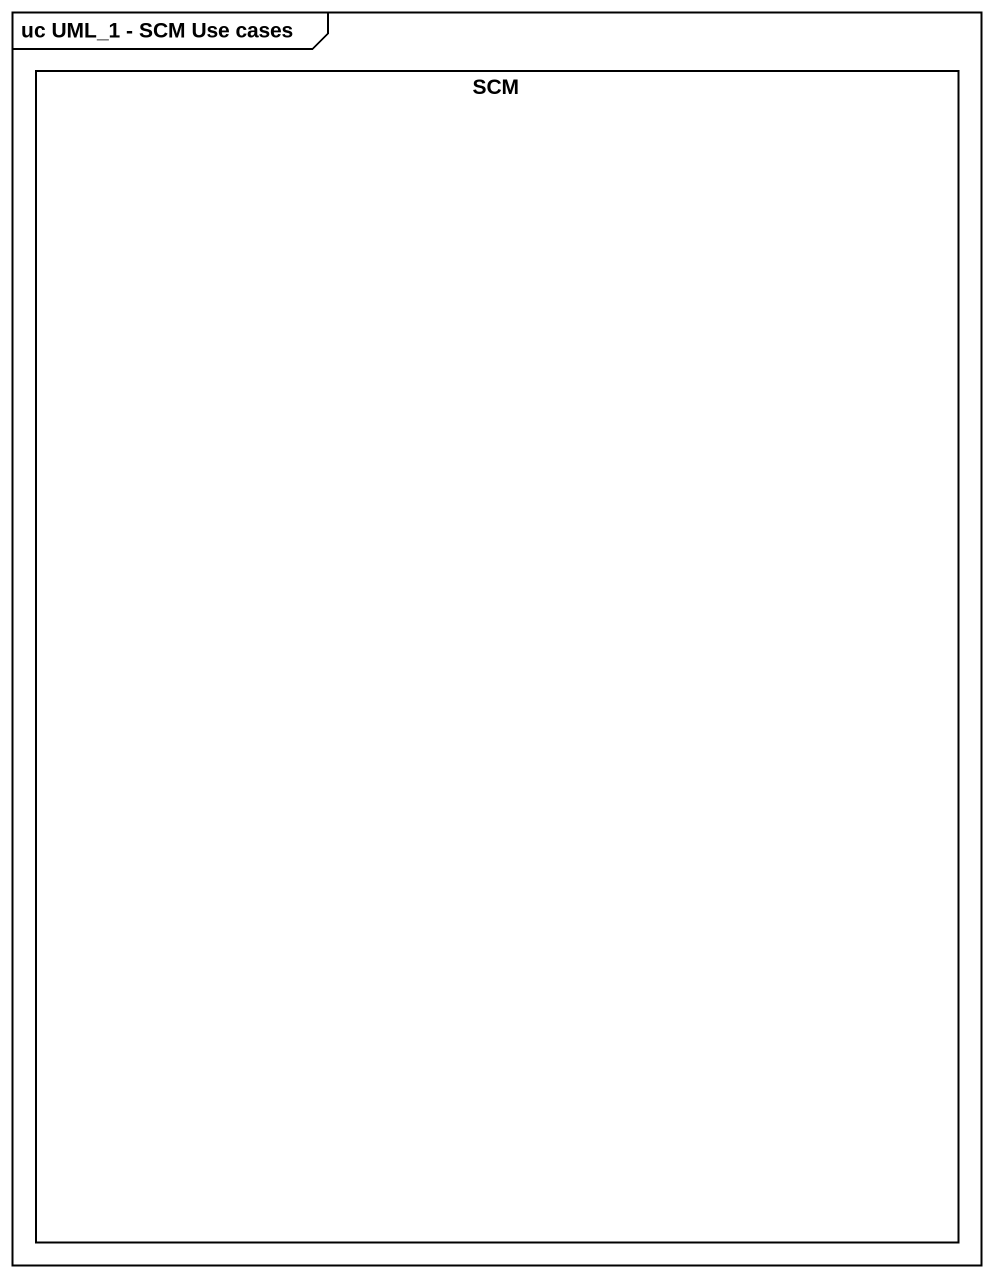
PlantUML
@startuml
mainframe uc UML_1 - SCM Use cases
rectangle SCM
@enduml
